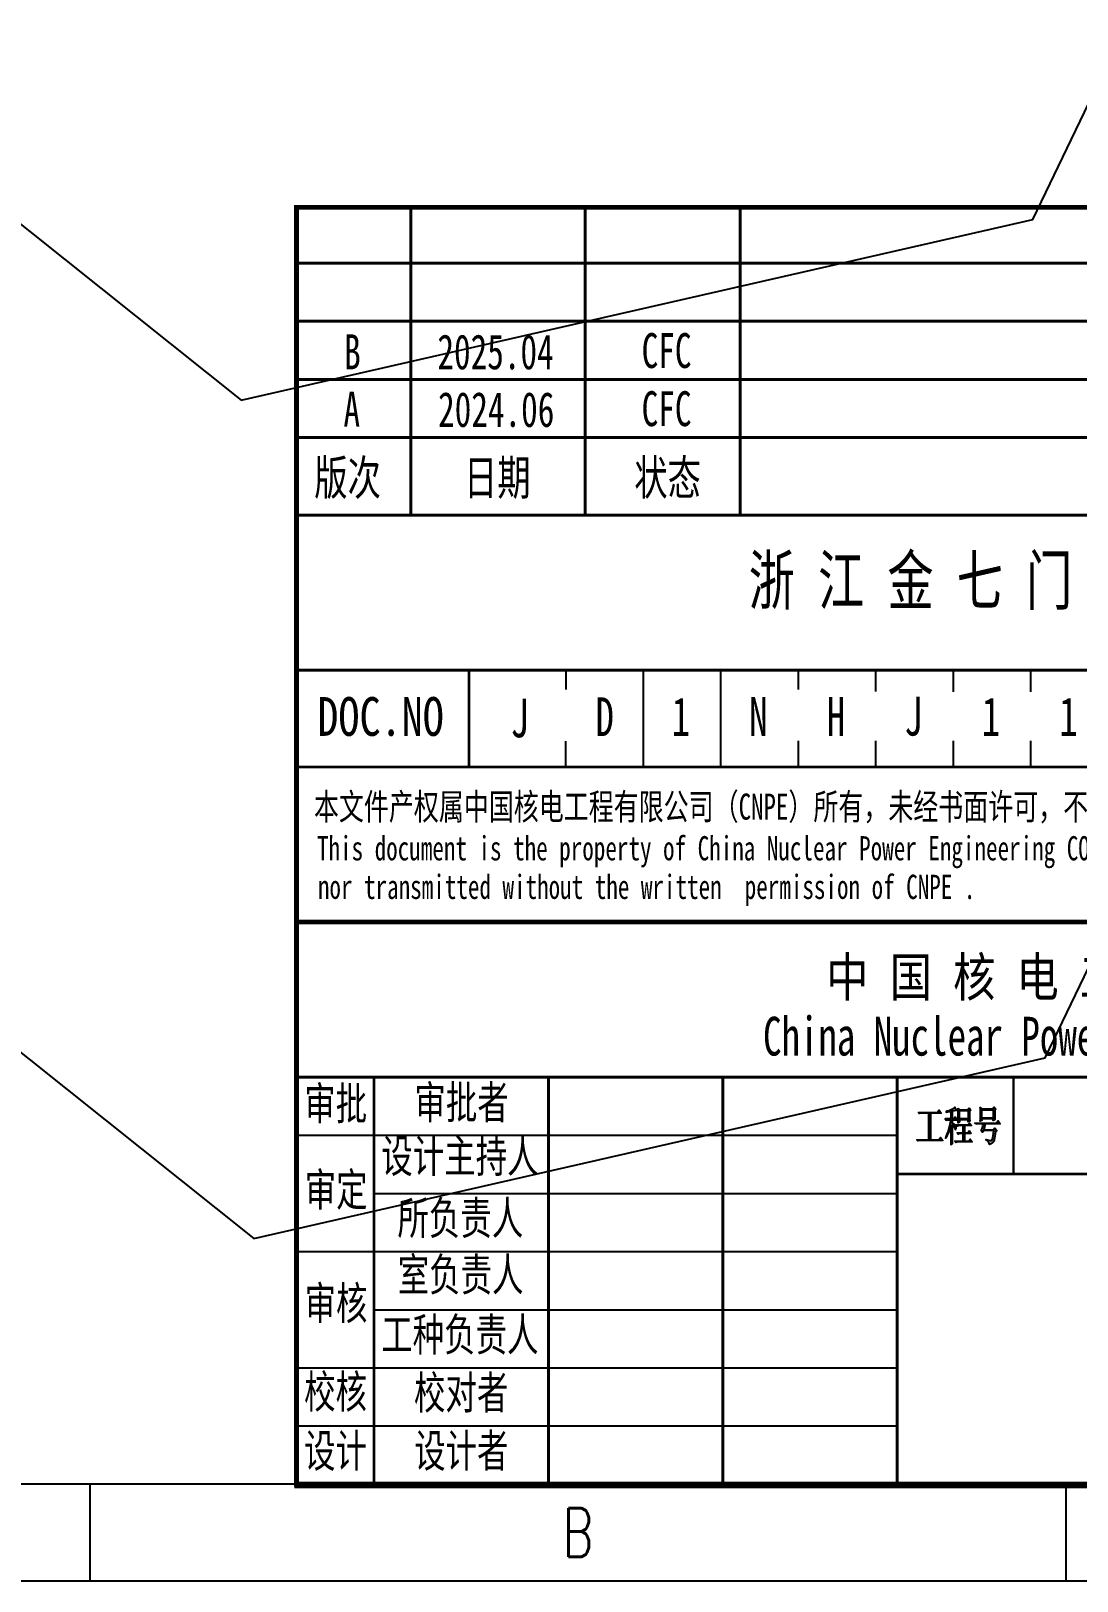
# Model space of a CAD drawing. Extents: x -383207 to 558143, y -95136 to 11777.
# Drawn here: x 501569 to 506967, y -90676 to -82679 of the extents above; entities that cross this region are included whole.
import ezdxf
from ezdxf.enums import TextEntityAlignment as Align

# ---------------------------------------------------------------- set-up
doc = ezdxf.new("R2010")
doc.units = 0
doc.linetypes.add('CONTINOUS', pattern=[0])
doc.layers.get('0').update_dxf_attribs({"linetype": 'CONTINUOUS'})
for name, color, linetype in [('1', 7, 'CONTINUOUS'), ('BORDER', 7, 'CONTINUOUS'), ('图框', 4, 'CONTINOUS')]:
    doc.layers.add(name, color=color, linetype=linetype)
doc.styles.add('HZ', font='TXT.shx', dxfattribs={"width": 0.7, "bigfont": 'hz.shx'})
doc.styles.add('宋体', font='', dxfattribs={"width": 0.7})
doc.styles.get('宋体').set_extended_font_data('SimSun')

msp = doc.modelspace()

# ---------------------------------------------------------------- hatches: boundary and pattern name
at = {"layer": '1'}
h = msp.add_hatch(color=2, dxfattribs=at)
h.paths.add_polyline_path([(506211.1, -88262.6), (506265.9, -88262.6), (506255.4, -88247.7), (506247.8, -88258.4), (506148.2, -88258.4), (506152.7, -88265), (506158.7, -88263.1), (506164.6, -88262.6), (506202.3, -88262.6), (506202.3, -88399.2), (506139.9, -88399.2), (506144.7, -88405.9), (506150.4, -88404), (506156.3, -88403.5), (506273.4, -88403.5), (506262.3, -88387.6), (506254.2, -88399.2), (506211.1, -88399.2)])
h.paths.add_polyline_path([(506323.7, -88337.3), (506323.5, -88323.3), (506323.5, -88316.7), (506328.2, -88323.6), (506331.8, -88330.7), (506334.6, -88338), (506335.3, -88340.2), (506338.4, -88347.1), (506341.7, -88344.9), (506342.2, -88343.5), (506343.6, -88335.7), (506341.5, -88328.1), (506341, -88327.6), (506337.2, -88323.3), (506332, -88319.1), (506325.4, -88314.6), (506323.5, -88313.4), (506323.5, -88296.8), (506348.1, -88296.8), (506338.7, -88283.5), (506332.3, -88292.5), (506323.5, -88292.5), (506323.5, -88251), (506332, -88248.9), (506338.4, -88247.5), (506343.2, -88246.7), (506344.6, -88246.7), (506337, -88231.8), (506333.4, -88235.4), (506328.2, -88238.9), (506321.3, -88242.7), (506317.8, -88244.4), (506310.9, -88247.2), (506304.7, -88249.6), (506298.8, -88251.5), (506293.4, -88252.9), (506291.5, -88253.4), (506291.5, -88256.7), (506299.5, -88255.5), (506306.2, -88254.6), (506311.9, -88253.4), (506316.1, -88252.7), (506316.1, -88292.5), (506287, -88292.5), (506291.5, -88299.4), (506296.7, -88296.8), (506314.2, -88296.8), (506313.3, -88304.4), (506311.9, -88312.4), (506310, -88321), (506307.8, -88329.7), (506305.5, -88339.2), (506303.3, -88346.8), (506301, -88354.6), (506298.3, -88362.5), (506295.3, -88370.3), (506292.2, -88378.4), (506288.9, -88386.4), (506287.4, -88389.3), (506288.6, -88391.9), (506296.2, -88379.1), (506299.8, -88372.2), (506303.1, -88364.8), (506306.2, -88357.3), (506309.3, -88349.4), (506312.1, -88341.1), (506314.7, -88332.6), (506316.1, -88327.6), (506315.9, -88339.2), (506315.9, -88397.6), (506315.7, -88405.2), (506315.7, -88412.3), (506315.4, -88418.9), (506315.4, -88424.4), (506324.2, -88418.4), (506324.2, -88415.4), (506324, -88411.1), (506324, -88399.2), (506323.7, -88391.6)])
h.paths.add_polyline_path([(506412.2, -88253.4), (506417.4, -88248.4), (506409.3, -88236.8), (506404.1, -88244.4), (506361.4, -88244.4), (506352.6, -88236.8), (506352.9, -88245.6), (506352.9, -88245.6), (506353.1, -88254.6), (506353.4, -88263.3), (506353.4, -88282.3), (506353.1, -88291.3), (506353.1, -88300.1), (506352.9, -88308.9), (506352.7, -88311.7), (506361, -88306.7), (506361, -88296.8), (506404.6, -88296.8), (506404.6, -88307.7), (506412.7, -88303.4), (506412.7, -88298.4), (506412.4, -88291.8), (506412.4, -88283.5), (506412.2, -88273.3)])
h.paths.add_polyline_path([(506361, -88248.4), (506404.6, -88248.4), (506404.6, -88292.5), (506361, -88292.5)], flags=16)
h.paths.add_polyline_path([(506385.9, -88326.7), (506421.4, -88326.7), (506412.2, -88313.4), (506405.8, -88322.6), (506345.1, -88322.6), (506349.8, -88329.3), (506355, -88326.7), (506378.3, -88326.7), (506378.3, -88363.4), (506348.6, -88363.4), (506353.4, -88370.1), (506358.6, -88367.7), (506378.3, -88367.7), (506378.3, -88406.8), (506336.5, -88406.8), (506341, -88413.5), (506347, -88411.6), (506352.7, -88410.9), (506425.7, -88410.9), (506415.7, -88396.9), (506408.6, -88406.8), (506385.9, -88406.8), (506385.9, -88367.7), (506418.6, -88367.7), (506409.3, -88354.2), (506402.9, -88363.4), (506385.9, -88363.4)])
h.paths.add_polyline_path([(506542.9, -88275.9), (506542.9, -88247.7), (506547.4, -88241.8), (506539.3, -88231.8), (506534.1, -88240.1), (506476.2, -88240.1), (506467.7, -88233.5), (506467.9, -88242), (506467.9, -88250.8), (506468.1, -88259.8), (506468.1, -88277.8), (506467.9, -88286.8), (506467.9, -88295.6), (506467.7, -88303.9), (506467.7, -88304.4), (506476.2, -88300.1), (506476.2, -88291.8), (506534.6, -88291.8), (506534.6, -88301), (506543.3, -88295.8), (506543.1, -88291.1), (506543.1, -88284.4)])
h.paths.add_polyline_path([(506476.2, -88244.4), (506534.6, -88244.4), (506534.6, -88287.5), (506476.2, -88287.5)], flags=16)
h.paths.add_polyline_path([(506493.3, -88317.7), (506570.8, -88317.7), (506560.2, -88302.7), (506552.6, -88313.4), (506440.2, -88313.4), (506444.9, -88320), (506450.1, -88317.7), (506483.3, -88317.7), (506481.4, -88327.1), (506479.3, -88335.2), (506478.6, -88337.6), (506474.8, -88344.9), (506471.7, -88348.5), (506478.6, -88360.1), (506483.8, -88352.5), (506537.4, -88352.5), (506536, -88366.5), (506534.3, -88378.1), (506532.7, -88387.4), (506530.8, -88394.7), (506528.9, -88399.5), (506526.9, -88402.4), (506522.9, -88403.7), (506518, -88403.7), (506511.8, -88402.6), (506504.4, -88400.2), (506497.8, -88397.6), (506497.3, -88400.9), (506504.4, -88405.9), (506509.9, -88411.1), (506513.4, -88416.5), (506515.1, -88422.2), (506515.3, -88423.4), (506522.5, -88420.6), (506527.7, -88417.7), (506528.9, -88416.8), (506533.6, -88412.3), (506536.9, -88407.5), (506538.3, -88404.2), (506539.8, -88398.8), (506541.4, -88391.4), (506543.1, -88381.7), (506544.8, -88370.1), (506546.2, -88357.5), (506552.1, -88351.8), (506543.3, -88339.2), (506536.9, -88348.5), (506485, -88348.5)])

# ---------------------------------------------------------------- linework, layer by layer
at = {"color": 2, "linetype": 'Continuous'}
msp.add_line((503829, -85976.4, 0), (503829, -86476.4, 0), dxfattribs=at)
at = {"elevation": 0}
msp.add_lwpolyline([(470396.9, -60976.4), (512446.9, -60976.4), (512446.9, -90676.4), (470396.9, -90676.4)], close=True, dxfattribs=at)
for points in [[(508555.8, -79876.7), (506738.3, -76102.5), (502654.3, -75170.4), (499379.3, -77782.2), (499379.3, -81971.2), (502654.3, -84583), (506738.3, -83650.8)], [(508620.5, -84202.5), (506803, -80428.4), (502719, -79496.2), (499443.9, -82108), (499443.9, -86297), (502719, -88908.8), (506803, -87976.7)]]:
    msp.add_lwpolyline(points, close=True)
at = {"layer": '1', "color": 2}
for p, q in [((502938.9, -87179.6, 0), (502938.9, -83588.2, 0)), ((504329, -86026.4, 0), (504329, -86026.4, 0)), ((504729, -86476.4, 0), (504729, -85976.4, 0)), ((505129, -86476.4, 0), (505129, -85976.4, 0)), ((505529, -86076.4, 0), (505529, -85976.4, 0)), ((505929, -86086.7, 0), (505929, -85976.4, 0)), ((506329, -86088.2, 0), (506329, -85976.4, 0)), ((506729, -86088.2, 0), (506729, -85976.4, 0)), ((504329, -86476.4, 0), (504329, -86342.3, 0)), ((505529, -86476.4, 0), (505529, -86340.6, 0)), ((505929, -86476.4, 0), (505928.5, -86340.6, 0)), ((506329, -86476.4, 0), (506328.5, -86340.6, 0)), ((506729, -86476.4, 0), (506729, -86340.6, 0)), ((511929, -86476.4, 0), (502929, -86476.4, 0)), ((502938.9, -88376.4, 0), (506038.9, -88376.4, 0)), ((503338.9, -88676.4, 0), (506038.9, -88676.4, 0)), ((502938.9, -88976.4, 0), (506038.9, -88976.4, 0)), ((503338.9, -89276.4, 0), (506038.9, -89276.4, 0)), ((502938.9, -89576.4, 0), (506038.9, -89576.4, 0)), ((502938.9, -89876.4, 0), (506038.9, -89876.4, 0)), ((511929, -90193.7, 0), (502929, -90193.7, 0)), ((511929, -90193.7, 0), (502929, -90193.7, 0)), ((511938.9, -90176.4, 0), (502938.9, -90176.4, 0)), ((511938.9, -90176.4, 0), (502938.9, -90176.4, 0))]:
    msp.add_line(p, q, dxfattribs=at)
at = {"layer": '1', "color": 2, "elevation": 0}
for points, const_width in [([(503529, -83576.4), (503529, -85176.4)], 15), ([(504429, -83576.4), (504429, -85176.4)], 15), ([(505229, -83576.4), (505229, -85176.4)], 15), ([(502929, -83876.4), (511929, -83876.4)], 15), ([(502929, -84176.4), (511929, -84176.4)], 15), ([(502929, -84476.4), (511929, -84476.4)], 15), ([(502929, -84776.4), (511929, -84776.4)], 15), ([(502929, -85176.4), (511929, -85176.4)], 15), ([(502929, -85976.4), (511929, -85976.4)], 15), ([(503829, -85976.4), (503829, -86476.4)], 15), ([(502929, -86476.4), (511929, -86476.4)], 15), ([(502938.9, -86476.4), (511938.9, -86476.4)], 15), ([(502938.9, -88076.4), (511938.9, -88076.4)], 15), ([(503338.9, -88076.4), (503338.9, -90176.4)], 15), ([(504238.9, -88076.4), (504238.9, -90176.4)], 15), ([(505138.9, -88076.4), (505138.9, -90176.4)], 15), ([(506038.9, -88076.4), (506038.9, -90176.4)], 15), ([(506638.9, -88076.4), (506638.9, -88576.4)], 12.5), ([(506038.9, -88576.4), (511938.9, -88576.4)], 15)]:
    msp.add_lwpolyline(points, dxfattribs=dict(at, const_width=const_width))
at = {"layer": '1', "color": 2, "const_width": 25, "elevation": 0}
for points in [[(502938.9, -90176.4), (511938.9, -90176.4), (511938.9, -83588.2), (502938.9, -83588.2)], [(502938.9, -87276.4), (511938.9, -87276.4), (511938.9, -90176.4), (502938.9, -90176.4)]]:
    msp.add_lwpolyline(points, close=True, dxfattribs=at)
at = {"layer": '1', "color": 2, "elevation": 0}
for points in [[(506156.3, -88403.5), (506150.4, -88404), (506144.7, -88405.9), (506139.9, -88399.2), (506202.3, -88399.2), (506202.3, -88262.6), (506164.6, -88262.6), (506158.7, -88263.1), (506152.7, -88265), (506148.2, -88258.4), (506247.8, -88258.4), (506255.4, -88247.7), (506265.9, -88262.6), (506211.1, -88262.6), (506211.1, -88399.2), (506254.2, -88399.2), (506262.3, -88387.6), (506273.4, -88403.5)], [(506334.6, -88338), (506335.3, -88340.2), (506338.4, -88347.1), (506341.7, -88344.9), (506342.2, -88343.5), (506343.6, -88335.7), (506341.5, -88328.1), (506341, -88327.6), (506337.2, -88323.3), (506332, -88319.1), (506325.4, -88314.6), (506323.5, -88313.4), (506323.5, -88296.8), (506348.1, -88296.8), (506338.7, -88283.5), (506332.3, -88292.5), (506323.5, -88292.5), (506323.5, -88251), (506332, -88248.9), (506338.4, -88247.5), (506343.2, -88246.7), (506344.6, -88246.7), (506337, -88231.8), (506333.4, -88235.4), (506328.2, -88238.9), (506321.3, -88242.7), (506317.8, -88244.4), (506310.9, -88247.2), (506304.7, -88249.6), (506298.8, -88251.5), (506293.4, -88252.9), (506291.5, -88253.4), (506291.5, -88256.7), (506299.5, -88255.5), (506306.2, -88254.6), (506311.9, -88253.4), (506316.1, -88252.7), (506316.1, -88292.5), (506287, -88292.5), (506291.5, -88299.4), (506296.7, -88296.8), (506314.2, -88296.8), (506313.3, -88304.4), (506311.9, -88312.4), (506310, -88321), (506307.8, -88329.7), (506305.5, -88339.2), (506303.3, -88346.8), (506301, -88354.6), (506298.3, -88362.5), (506295.3, -88370.3), (506292.2, -88378.4), (506288.9, -88386.4), (506287.4, -88389.3), (506288.6, -88391.9), (506296.2, -88379.1), (506299.8, -88372.2), (506303.1, -88364.8), (506306.2, -88357.3), (506309.3, -88349.4), (506312.1, -88341.1), (506314.7, -88332.6), (506316.1, -88327.6), (506315.9, -88339.2), (506315.9, -88397.6), (506315.7, -88405.2), (506315.7, -88412.3), (506315.4, -88418.9), (506315.4, -88424.4), (506324.2, -88418.4), (506324.2, -88415.4), (506324, -88411.1), (506324, -88399.2), (506323.7, -88391.6), (506323.7, -88337.3), (506323.5, -88323.3), (506323.5, -88316.7), (506328.2, -88323.6), (506331.8, -88330.7)], [(506361, -88292.5), (506361, -88248.4), (506404.6, -88248.4), (506404.6, -88292.5)], [(506476.2, -88240.1), (506534.1, -88240.1), (506539.3, -88231.8), (506547.4, -88241.8), (506542.9, -88247.7), (506542.9, -88275.9), (506543.1, -88284.4), (506543.1, -88291.1), (506543.3, -88295.8), (506534.6, -88301), (506534.6, -88291.8), (506476.2, -88291.8), (506476.2, -88300.1), (506467.7, -88304.4), (506467.7, -88303.9), (506467.9, -88295.6), (506467.9, -88286.8), (506468.1, -88277.8), (506468.1, -88259.8), (506467.9, -88250.8), (506467.9, -88242), (506467.7, -88233.5)], [(506476.2, -88287.5), (506476.2, -88244.4), (506534.6, -88244.4), (506534.6, -88287.5)], [(506385.9, -88363.4), (506402.9, -88363.4), (506409.3, -88354.2), (506418.6, -88367.7), (506385.9, -88367.7), (506385.9, -88406.8), (506408.6, -88406.8), (506415.7, -88396.9), (506425.7, -88410.9), (506352.7, -88410.9), (506347, -88411.6), (506341, -88413.5), (506336.5, -88406.8), (506378.3, -88406.8), (506378.3, -88367.7), (506358.6, -88367.7), (506353.4, -88370.1), (506348.6, -88363.4), (506378.3, -88363.4), (506378.3, -88326.7), (506355, -88326.7), (506349.8, -88329.3), (506345.1, -88322.6), (506405.8, -88322.6), (506412.2, -88313.4), (506421.4, -88326.7), (506385.9, -88326.7)], [(506444.9, -88320), (506440.2, -88313.4), (506552.6, -88313.4), (506560.2, -88302.7), (506570.8, -88317.7), (506493.3, -88317.7), (506485, -88348.5), (506536.9, -88348.5), (506543.3, -88339.2), (506552.1, -88351.8), (506546.2, -88357.5), (506544.8, -88370.1), (506543.1, -88381.7), (506541.4, -88391.4), (506539.8, -88398.8), (506538.3, -88404.2), (506536.9, -88407.5), (506533.6, -88412.3), (506528.9, -88416.8), (506527.7, -88417.7), (506522.5, -88420.6), (506515.3, -88423.4), (506515.1, -88422.2), (506513.4, -88416.5), (506509.9, -88411.1), (506504.4, -88405.9), (506497.3, -88400.9), (506497.8, -88397.6), (506504.4, -88400.2), (506511.8, -88402.6), (506518, -88403.7), (506522.9, -88403.7), (506526.5, -88402.6), (506527, -88402.3), (506528.9, -88399.5), (506530.8, -88394.7), (506532.7, -88387.4), (506534.3, -88378.1), (506536, -88366.5), (506537.4, -88352.5), (506483.8, -88352.5), (506478.6, -88360.1), (506471.7, -88348.5), (506474.8, -88344.9), (506478.6, -88337.6), (506479.3, -88335.2), (506481.4, -88327.1), (506483.3, -88317.7), (506450.1, -88317.7)]]:
    msp.add_lwpolyline(points, close=True, dxfattribs=at)
for points in [[(506352.9, -88245.6), (506352.6, -88236.8)], [(506352.7, -88236.8), (506361.4, -88244.4), (506404.1, -88244.4), (506409.3, -88236.8), (506417.4, -88248.4), (506412.2, -88253.4), (506412.2, -88273.3), (506412.4, -88283.5), (506412.4, -88291.8), (506412.7, -88298.4), (506412.7, -88303.4), (506404.6, -88307.7), (506404.6, -88296.8), (506361, -88296.8), (506361, -88306.7), (506352.7, -88311.7), (506352.9, -88308.9), (506353.1, -88300.1), (506353.1, -88291.3), (506353.4, -88282.3), (506353.4, -88263.3), (506353.1, -88254.6), (506352.9, -88245.6)]]:
    msp.add_lwpolyline(points, dxfattribs=at)
at = {"layer": 'BORDER', "color": 2}
msp.add_line((504329, -85976.4, 0), (504328.5, -86076.4, 0), dxfattribs=at)
at = {"layer": '图框', "color": 1}
msp.add_line((511946.9, -90176.4, 0), (471646.9, -90176.4, 0), dxfattribs=at)
at = {"layer": '图框'}
for p, q in [((501871.9, -90176.4, 0), (501871.9, -90676.4, 0)), ((501871.9, -90176.4, 0), (501871.9, -90676.4, 0)), ((506909.4, -90176.4, 0), (506909.4, -90676.4, 0)), ((512446.9, -90676.4, 0), (470396.9, -90676.4, 0))]:
    msp.add_line(p, q, dxfattribs=at)
at = {"layer": '图框', "color": 2}
for p, q in [((511929, -90193.7, 0), (502929, -90193.7, 0)), ((511938.9, -90176.4, 0), (502938.9, -90176.4, 0))]:
    msp.add_line(p, q, dxfattribs=at)

# ---------------------------------------------------------------- texts
at = {"color": 2, "linetype": 'Continuous', "attachment_point": 5, "style": '宋体'}
for s, width, insert, char_height in [('{\\C256;浙 江 金 七 门 核 电 厂 1、2 号 机 组}', 8184.956, (507478.5, -85526.9, 0), 250), ('J', 288.74, (504090.8, -86224.7, 0), 200), ('D', 338.005, (504529.3, -86216.9, 0), 200), ('1', 338.005, (504922.5, -86215.8, 0), 200), ('N', 338.005, (505322.5, -86215.8, 0), 200), ('H', 4999.997, (505722.5, -86215.8, 0), 200), ('J', 338.005, (506122.5, -86215.8, 0), 200), ('1', 338.005, (506522.5, -86215.8, 0), 200), ('1', 338.005, (506922.5, -86215.8, 0), 200)]:
    msp.add_mtext_dynamic_manual_height_columns(s, width=width, gutter_width=50, heights=[0], dxfattribs=dict(at, insert=insert, char_height=char_height))
at = {"color": 2, "char_height": 170, "attachment_point": 1, "style": '宋体'}
for s, width, heights, insert in [('\\pi40.01113;审批', 400, [221.9], (502938.9, -88127.5, 0)), ('\\pi185.93291;审批者', 859.766, [0], (503361.5, -88121.8, 0)), ('\\pi15.03562;设计主持人', 859.766, [0], (503361.5, -88398.2, 0)), ('\\pi42.32502;审定', 400, [0], (502938.9, -88571.9, 0)), ('\\pi98.33566;所负责人', 859.766, [0], (503361.5, -88718.2, 0)), ('\\pi99.65788;室负责人', 859.766, [0], (503361.5, -89009.9, 0)), ('\\pi41.66391;审核', 400, [0], (502938.9, -89157.6, 0)), ('\\pi14.70507;工种负责人', 859.766, [0], (503361.5, -89319.6, 0)), ('\\pi39.35002;校核', 400, [0], (502938.9, -89614, 0)), ('\\pi183.61902;校对者', 859.766, [221], (503361.5, -89618.9, 0)), ('\\pi39.01946;设计', 400, [0], (502938.9, -89919, 0)), ('\\pi184.61069;设计者', 859.766, [221], (503361.5, -89919, 0))]:
    msp.add_mtext_dynamic_manual_height_columns(s, width=width, gutter_width=50, heights=heights, dxfattribs=dict(at, insert=insert))
at = {"layer": '1', "color": 2, "style": '宋体'}
for s, height, width, p in [('B', 180, 0.7, (503184.8, -84424.1, 0)), ('2025.04', 180, 0.7, (503666, -84424.1, 0)), ('CFC', 180, 0.7, (504720, -84417.4, 0)), ('CFC', 180, 0.7, (504720, -84717.4, 0)), ('A', 180, 0.7, (503181.3, -84720.4, 0)), ('2024.06', 180, 0.7, (503669.5, -84721.4, 0)), ('版次', 180, 0.7, (503030.7, -85073, 0)), ('日期 ', 180, 0.7, (503803.4, -85073, 0)), ('状态', 180, 0.7, (504682.1, -85073, 0)), ('DOC.NO', 200, 0.8, (503046.3, -86315.6, 0)), ('中 国 核 电 工 程 有 限 公 司', 200, 0.8, (505672.7, -87659.9, 0)), ('China Nuclear Power Engineering Co., Ltd', 200, 0.7, (505346.3, -87965.1, 0))]:
    msp.add_text(s, height=height, dxfattribs=dict(at, width=width)).set_placement(p)
at = {"layer": '1', "color": 2, "ltscale": 0.8, "style": '宋体', "width": 0.7}
for s, height, p in [('本文件产权属中国核电工程有限公司（CNPE）所有，未经书面许可，不得以任何方式复制、传播、发表和外传。', 135, (503029, -86748.3, 0)), ('This document is the property of China Nuclear Power Engineering CO.,LTD (CNPE) , no part of this document may be', 125, (503044.7, -86958.1, 0)), ('nor transmitted without the written  permission of CNPE .', 125, (503049.5, -87157.1, 0))]:
    msp.add_text(s, height=height, dxfattribs=at).set_placement(p)
at = {"layer": '图框', "style": 'HZ', "width": 0.7}
msp.add_text('B', height=250, dxfattribs=at).set_placement((504390.7, -90551.4, 0), align=Align.CENTER)

doc.saveas('drawing.dxf')
